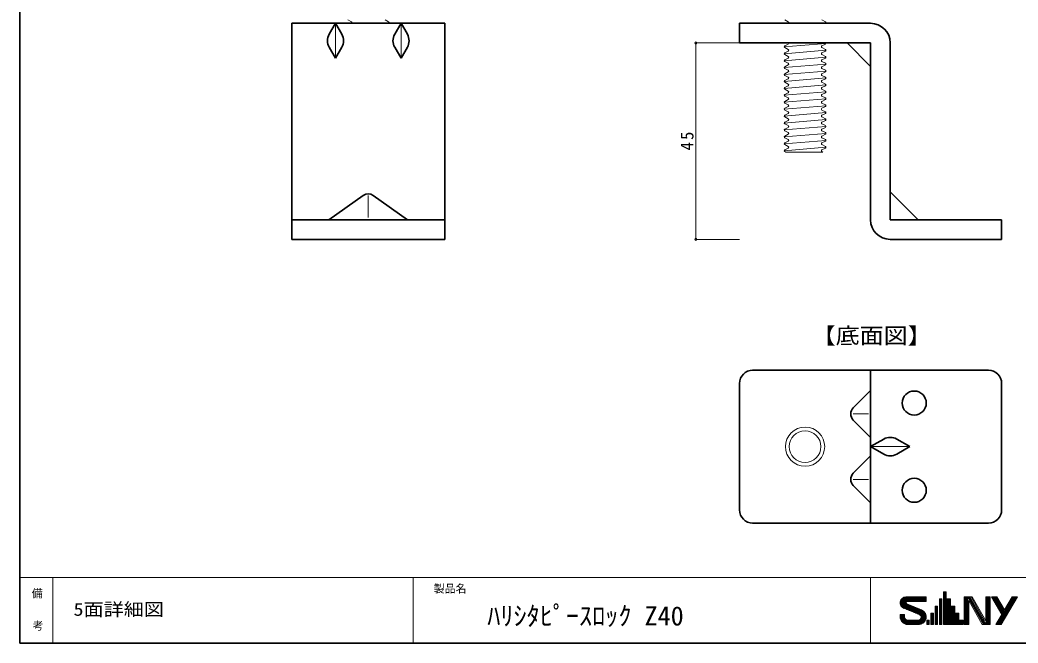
# Model space of a CAD drawing. Units: millimetres, scale not verified. Extents: x -405 to 405, y -286 to 286.
# Drawn here: x 15.5 to 244, y 11 to 153.8 of the extents above; entities that cross this region are included whole.
import ezdxf
from ezdxf.enums import TextEntityAlignment as Align

# ---------------------------------------------------------------- set-up
doc = ezdxf.new("R2010")
doc.units = ezdxf.units.MM
doc.header["$PDMODE"] = 32
doc.header["$PDSIZE"] = 0.5
for name, color, linetype, lineweight in [('1-1_本体', 7, 'Continuous', 35), ('1-2_ボルト', 4, 'Continuous', 18), ('1-8_寸法', 4, 'Continuous', 18), ('F-0_枠図面', 4, 'Continuous', 18)]:
    doc.layers.add(name, color=color, linetype=linetype, lineweight=lineweight)
doc.layers.add('F-2_文字１', color=7, linetype='Continuous')
doc.layers.add('F-3_文字２', color=7, linetype='Continuous')
doc.styles.add('ＭＳ ゴシック', font='')
doc.styles.get('ＭＳ ゴシック').set_extended_font_data('MS Gothic')

msp = doc.modelspace()

# ---------------------------------------------------------------- linework, layer by layer
at = {"layer": '1-1_本体'}
for p, q in [((77.75, 153), (112.75, 153)), ((77.75, 153), (77.75, 103.5)), ((86.307, 150.5), (87.75, 153)), ((89.193, 150.5), (87.75, 153)), ((101.307, 150.5), (102.75, 153)), ((104.193, 150.5), (102.75, 153)), ((112.75, 153), (112.75, 103.5)), ((210.25, 153), (180.25, 153)), ((86.307, 147.5), (87.75, 145)), ((89.193, 147.5), (87.75, 145)), ((101.307, 147.5), (102.75, 145)), ((104.193, 147.5), (102.75, 145)), ((204.886, 148.5), (210.25, 143.136)), ((210.25, 108), (210.25, 148.5)), ((214.75, 148.5), (214.75, 108)), ((214.75, 114.364), (221.114, 108)), ((94.095, 113.547), (86.25, 108)), ((96.405, 113.547), (104.25, 108)), ((77.75, 108), (112.75, 108)), ((240.25, 108), (214.75, 108)), ((240.25, 108), (240.25, 103.5)), ((77.75, 103.5), (112.75, 103.5)), ((214.75, 103.5), (240.25, 103.5)), ((237.25, 73.5), (183.25, 73.5)), ((210.25, 73.5), (210.25, 38.5)), ((180.25, 41.5), (180.25, 70.5)), ((206.3, 64.914), (210.25, 68.864)), ((240.25, 70.5), (240.25, 41.5)), ((206.3, 62.086), (210.25, 58.136)), ((213.25, 57.732), (210.25, 56)), ((216.25, 57.732), (219.25, 56)), ((213.25, 54.268), (210.25, 56)), ((216.25, 54.268), (219.25, 56)), ((206.3, 49.914), (210.25, 53.864)), ((206.3, 47.086), (210.25, 43.136)), ((237.25, 38.5), (183.25, 38.5))]:
    msp.add_line(p, q, dxfattribs=at)
at = {"layer": '1-1_本体', "color": 4, "lineweight": 18}
for p, q in [((87.75, 153), (87.75, 145)), ((102.75, 149), (102.75, 153)), ((102.75, 149), (102.75, 145)), ((95.25, 113.547), (95.25, 108.5)), ((209.75, 63.5), (206.3, 63.5)), ((210.25, 56), (219.25, 56)), ((209.75, 48.5), (206.3, 48.5))]:
    msp.add_line(p, q, dxfattribs=at)
at = {"layer": '1-1_本体'}
msp.add_lwpolyline([(210.25, 148.5), (180.25, 148.5), (180.25, 153)], dxfattribs=at)
for centre in [(220.25, 66), (220.25, 46)]:
    msp.add_circle(centre, 2.75, dxfattribs=at)
for centre, radius, start, end in [((210.25, 148.5), 4.5, 0, 90), ((88.905, 149), 3, 150, 210), ((86.595, 149), 3, 330, 30), ((103.905, 149), 3, 150, 210), ((101.595, 149), 3, 330, 30), ((95.25, 111.914), 2, 54.73561, 125.26439), ((214.75, 108), 4.5, 180, 270), ((183.25, 70.5), 3, 90, 180), ((237.25, 70.5), 3, 0, 90), ((207.714, 63.5), 2, 135, 225), ((214.75, 55.134), 3, 60, 120), ((214.75, 56.866), 3, 240, 300), ((207.714, 48.5), 2, 135, 225), ((183.25, 41.5), 3, 180, 270), ((237.25, 41.5), 3, 270, 0)]:
    msp.add_arc(centre, radius, start, end, dxfattribs=at)
at = {"layer": '1-2_ボルト'}
for p, q in [((91.386, 153.365), (90.605, 153.772)), ((97.95, 153), (100.013, 153.172)), ((99.114, 153.772), (99.895, 153.365)), ((191.386, 153.365), (190.605, 153.772)), ((197.95, 153), (200.013, 153.172)), ((199.114, 153.772), (199.895, 153.365)), ((190.488, 147.616), (200.013, 148.409)), ((190.488, 146.028), (200.013, 146.822)), ((191.386, 148.216), (190.605, 147.809)), ((191.386, 147.015), (190.605, 147.422)), ((191.386, 146.628), (190.605, 146.222)), ((199.114, 147.809), (199.895, 148.216)), ((199.114, 147.422), (199.895, 147.015)), ((199.114, 146.222), (199.895, 146.628)), ((190.488, 144.441), (200.013, 145.234)), ((191.386, 145.428), (190.605, 145.835)), ((191.386, 145.041), (190.605, 144.634)), ((191.386, 143.84), (190.605, 144.247)), ((199.114, 145.835), (199.895, 145.428)), ((199.114, 144.634), (199.895, 145.041)), ((199.114, 144.247), (199.895, 143.84)), ((190.488, 142.853), (200.013, 143.647)), ((190.488, 141.266), (200.013, 142.059)), ((191.386, 143.453), (190.605, 143.047)), ((191.386, 142.253), (190.605, 142.66)), ((191.386, 141.866), (190.605, 141.459)), ((199.114, 143.047), (199.895, 143.453)), ((199.114, 142.66), (199.895, 142.253)), ((199.114, 141.459), (199.895, 141.866)), ((190.488, 139.678), (200.013, 140.472)), ((191.386, 140.665), (190.605, 141.072)), ((191.386, 140.278), (190.605, 139.872)), ((191.386, 139.078), (190.605, 139.485)), ((199.114, 141.072), (199.895, 140.665)), ((199.114, 139.872), (199.895, 140.278)), ((199.114, 139.485), (199.895, 139.078)), ((190.488, 138.091), (200.013, 138.884)), ((190.488, 136.503), (200.013, 137.297)), ((191.386, 138.691), (190.605, 138.284)), ((191.386, 137.49), (190.605, 137.897)), ((199.114, 138.284), (199.895, 138.691)), ((199.114, 137.897), (199.895, 137.49)), ((190.488, 134.916), (200.013, 135.709)), ((191.386, 137.103), (190.605, 136.697)), ((191.386, 135.903), (190.605, 136.31)), ((191.386, 135.516), (190.605, 135.109)), ((199.114, 136.697), (199.895, 137.103)), ((199.114, 136.31), (199.895, 135.903)), ((199.114, 135.109), (199.895, 135.516)), ((190.488, 133.328), (200.013, 134.122)), ((191.386, 134.315), (190.605, 134.722)), ((191.386, 133.928), (190.605, 133.522)), ((191.386, 132.728), (190.605, 133.135)), ((199.114, 134.722), (199.895, 134.315)), ((199.114, 133.522), (199.895, 133.928)), ((199.114, 133.135), (199.895, 132.728)), ((190.488, 131.741), (200.013, 132.534)), ((190.488, 130.153), (200.013, 130.947)), ((191.386, 132.341), (190.605, 131.934)), ((191.386, 131.14), (190.605, 131.547)), ((191.386, 130.753), (190.605, 130.347)), ((199.114, 131.934), (199.895, 132.341)), ((199.114, 131.547), (199.895, 131.14)), ((199.114, 130.347), (199.895, 130.753)), ((190.488, 128.566), (200.013, 129.359)), ((191.386, 129.553), (190.605, 129.96)), ((191.386, 129.166), (190.605, 128.759)), ((191.386, 127.965), (190.605, 128.372)), ((199.114, 129.96), (199.895, 129.553)), ((199.114, 128.759), (199.895, 129.166)), ((199.114, 128.372), (199.895, 127.965)), ((190.488, 126.978), (200.013, 127.772)), ((190.488, 125.391), (200.013, 126.184)), ((191.386, 127.578), (190.605, 127.172)), ((191.386, 126.378), (190.605, 126.785)), ((191.386, 125.991), (190.605, 125.584)), ((199.114, 127.172), (199.895, 127.578)), ((199.114, 126.785), (199.895, 126.378)), ((199.114, 125.584), (199.895, 125.991)), ((190.488, 123.803), (200.013, 124.597)), ((191.386, 124.79), (190.605, 125.197)), ((191.386, 124.403), (190.605, 123.997)), ((190.815, 123.5), (190.605, 123.61)), ((199.114, 125.197), (199.895, 124.79)), ((199.114, 123.997), (199.895, 124.403))]:
    msp.add_line(p, q, dxfattribs=at)
msp.add_lwpolyline([(199.114, 123.61), (199.324, 123.5), (190.815, 123.5)], dxfattribs=at)
for radius in [4.5, 3.641]:
    msp.add_circle((195.25, 56), radius, dxfattribs=at)
for centre, start, end in [((91.285, 153.172), 308.03348, 62.5), ((99.794, 153.172), 308.03348, 62.5), ((191.285, 153.172), 308.03348, 62.5), ((199.794, 153.172), 308.03348, 62.5), ((190.706, 147.616), 117.5, 242.5), ((191.285, 148.409), 297.5, 24.54287), ((191.285, 146.822), 297.5, 62.5), ((199.215, 147.616), 117.5, 242.5), ((199.794, 148.409), 297.5, 24.54287), ((199.794, 146.822), 297.5, 62.5), ((190.706, 146.028), 117.5, 242.5), ((190.706, 144.441), 117.5, 242.5), ((191.285, 145.234), 297.5, 62.5), ((199.215, 146.028), 117.5, 242.5), ((199.215, 144.441), 117.5, 242.5), ((199.794, 145.234), 297.5, 62.5), ((190.706, 142.853), 117.5, 242.5), ((191.285, 143.647), 297.5, 62.5), ((191.285, 142.059), 297.5, 62.5), ((199.215, 142.853), 117.5, 242.5), ((199.794, 143.647), 297.5, 62.5), ((199.794, 142.059), 297.5, 62.5), ((190.706, 141.266), 117.5, 242.5), ((190.706, 139.678), 117.5, 242.5), ((191.285, 140.472), 297.5, 62.5), ((199.215, 141.266), 117.5, 242.5), ((199.215, 139.678), 117.5, 242.5), ((199.794, 140.472), 297.5, 62.5), ((190.706, 138.091), 117.5, 242.5), ((191.285, 138.884), 297.5, 62.5), ((191.285, 137.297), 297.5, 62.5), ((199.215, 138.091), 117.5, 242.5), ((199.794, 138.884), 297.5, 62.5), ((199.794, 137.297), 297.5, 62.5), ((190.706, 136.503), 117.5, 242.5), ((190.706, 134.916), 117.5, 242.5), ((191.285, 135.709), 297.5, 62.5), ((199.215, 136.503), 117.5, 242.5), ((199.215, 134.916), 117.5, 242.5), ((199.794, 135.709), 297.5, 62.5), ((190.706, 133.328), 117.5, 242.5), ((191.285, 134.122), 297.5, 62.5), ((191.285, 132.534), 297.5, 62.5), ((199.215, 133.328), 117.5, 242.5), ((199.794, 134.122), 297.5, 62.5), ((199.794, 132.534), 297.5, 62.5), ((190.706, 131.741), 117.5, 242.5), ((190.706, 130.153), 117.5, 242.5), ((191.285, 130.947), 297.5, 62.5), ((199.215, 131.741), 117.5, 242.5), ((199.215, 130.153), 117.5, 242.5), ((199.794, 130.947), 297.5, 62.5), ((190.706, 128.566), 117.5, 242.5), ((191.285, 129.359), 297.5, 62.5), ((199.215, 128.566), 117.5, 242.5), ((199.794, 129.359), 297.5, 62.5), ((190.706, 126.978), 117.5, 242.5), ((191.285, 127.772), 297.5, 62.5), ((191.285, 126.184), 297.5, 62.5), ((199.215, 126.978), 117.5, 242.5), ((199.794, 127.772), 297.5, 62.5), ((199.794, 126.184), 297.5, 62.5), ((190.706, 125.391), 117.5, 242.5), ((190.706, 123.803), 117.5, 242.5), ((191.285, 124.597), 297.5, 62.5), ((199.215, 125.391), 117.5, 242.5), ((199.215, 123.803), 117.5, 242.5), ((199.794, 124.597), 297.5, 62.5)]:
    msp.add_arc(centre, 0.218, start, end, dxfattribs=at)
at = {"layer": '1-8_寸法'}
for p, q in [((170.25, 148.5), (170.25, 103.5)), ((170.25, 148.5), (180.25, 148.5)), ((170.25, 103.5), (180.25, 103.5))]:
    msp.add_line(p, q, dxfattribs=at)
for p in [(170.25, 148.5), (170.25, 103.5)]:
    msp.add_point(p, dxfattribs=at)
at = {"layer": 'F-0_枠図面', "color": 7, "lineweight": 35}
for p, q in [((15.5, 286), (15.5, 11)), ((15.5, 11), (405, 11))]:
    msp.add_line(p, q, dxfattribs=at)
at = {"layer": 'F-0_枠図面'}
for p, q in [((15.5, 26), (405, 26)), ((15.5, 26), (405, 26)), ((23, 26), (23, 11)), ((23, 26), (23, 11)), ((105.5, 26), (105.5, 11)), ((105.5, 26), (105.5, 11)), ((210.25, 26), (210.25, 11)), ((210.25, 26), (210.25, 11)), ((217.074, 20.606), (223.013, 20.606)), ((217.156, 20.817), (223.013, 20.817)), ((217.285, 21.028), (223.013, 21.028)), ((217.48, 21.239), (223.013, 21.239)), ((217.807, 21.45), (223.013, 21.45)), ((218.35, 21.572), (223.013, 21.572)), ((223.013, 20.539), (223.013, 21.572)), ((226.01, 21.106), (226.555, 21.106)), ((226.01, 15.244), (226.01, 21.106)), ((226.221, 15.244), (226.221, 21.106)), ((226.432, 15.244), (226.432, 21.106)), ((226.555, 15.244), (226.555, 21.106)), ((226.976, 22.771), (227.576, 22.771)), ((226.976, 15.244), (226.976, 22.771)), ((227.187, 15.244), (227.187, 22.771)), ((227.398, 15.244), (227.398, 22.771)), ((227.576, 21.106), (227.576, 22.771)), ((227.576, 21.106), (228.542, 21.106)), ((227.609, 15.244), (227.609, 21.106)), ((227.82, 15.244), (227.82, 21.106)), ((228.031, 15.244), (228.031, 21.106)), ((228.242, 15.244), (228.242, 21.106)), ((228.453, 15.244), (228.453, 21.106)), ((228.542, 19.485), (228.542, 21.106)), ((231.672, 21.572), (233.504, 21.572)), ((231.672, 15.244), (231.672, 21.572)), ((231.883, 15.244), (231.883, 21.572)), ((232.094, 15.244), (232.094, 21.572)), ((232.305, 15.244), (232.305, 21.572)), ((232.51, 21.596), (236.078, 15.244)), ((232.516, 15.244), (232.516, 21.572)), ((232.738, 15.244), (232.738, 20.759)), ((232.738, 20.759), (235.836, 15.244)), ((232.766, 21.572), (236.319, 15.244)), ((233.008, 21.572), (236.562, 15.244)), ((233.25, 21.572), (236.718, 15.395)), ((233.504, 21.572), (236.602, 16.056)), ((236.602, 16.056), (236.602, 21.572)), ((236.602, 21.572), (237.668, 21.572)), ((236.824, 15.244), (236.824, 21.572)), ((237.035, 15.244), (237.035, 21.572)), ((237.246, 15.244), (237.246, 21.572)), ((237.457, 15.244), (237.457, 21.572)), ((237.668, 15.244), (237.668, 21.572)), ((237.901, 21.572), (239.14, 21.572)), ((237.901, 21.572), (240.278, 17.566)), ((238.146, 21.572), (240.53, 17.555)), ((238.391, 21.572), (240.653, 17.762)), ((238.637, 21.572), (240.776, 17.968)), ((238.882, 21.572), (240.898, 18.175)), ((239.14, 21.572), (240.898, 18.61)), ((239.158, 15.244), (242.914, 21.572)), ((239.403, 15.244), (243.16, 21.572)), ((239.649, 15.244), (243.405, 21.572)), ((239.894, 15.244), (243.65, 21.572)), ((240.139, 15.244), (243.896, 21.572)), ((240.898, 18.61), (242.656, 21.572)), ((242.656, 21.572), (243.896, 21.572)), ((217.018, 20.184), (218.359, 20.184)), ((217.029, 20.395), (218.387, 20.395)), ((217.041, 19.973), (218.572, 19.973)), ((217.098, 19.762), (219.08, 19.762)), ((217.196, 19.551), (219.588, 19.551)), ((217.345, 19.34), (220.097, 19.34)), ((217.574, 19.129), (220.605, 19.129)), ((217.851, 18.974), (221.384, 17.509)), ((217.985, 18.918), (221.114, 18.918)), ((218.493, 18.707), (221.622, 18.707)), ((218.525, 19.992), (221.945, 18.574)), ((218.608, 20.539), (223.013, 20.539)), ((219.002, 18.497), (222.107, 18.497)), ((219.51, 18.286), (222.412, 18.286)), ((225.045, 15.244), (225.045, 19.485)), ((225.045, 19.485), (225.588, 19.485)), ((225.256, 15.244), (225.256, 19.485)), ((225.466, 15.244), (225.466, 19.485)), ((225.588, 15.244), (225.588, 19.485)), ((228.542, 19.485), (229.508, 19.485)), ((228.664, 15.244), (228.664, 19.485)), ((228.875, 15.244), (228.875, 19.485)), ((229.086, 15.244), (229.086, 19.485)), ((229.297, 15.244), (229.297, 19.485)), ((229.508, 17.864), (229.508, 19.485)), ((217.018, 17.575), (218.05, 17.575)), ((217.018, 16.976), (217.018, 17.575)), ((217.019, 17.442), (218.051, 17.442)), ((217.019, 17.231), (218.051, 17.231)), ((217.019, 17.02), (218.051, 17.02)), ((217.026, 16.809), (218.064, 16.809)), ((217.059, 16.598), (218.146, 16.598)), ((217.121, 16.387), (218.348, 16.387)), ((217.213, 16.176), (222.818, 16.176)), ((218.05, 16.942), (218.05, 17.575)), ((218.716, 16.276), (221.25, 16.276)), ((220.019, 18.075), (222.619, 18.075)), ((220.527, 17.864), (222.767, 17.864)), ((221.036, 17.653), (222.875, 17.653)), ((221.52, 17.442), (222.949, 17.442)), ((221.54, 16.387), (222.91, 16.387)), ((221.725, 17.231), (222.994, 17.231)), ((221.733, 16.598), (222.971, 16.598)), ((221.804, 17.02), (223.012, 17.02)), ((221.806, 16.809), (223.005, 16.809)), ((223.113, 15.244), (223.113, 16.243)), ((223.113, 16.243), (223.657, 16.243)), ((223.289, 15.244), (223.289, 16.243)), ((223.5, 15.244), (223.5, 16.243)), ((223.657, 15.244), (223.657, 16.243)), ((224.079, 17.864), (224.623, 17.864)), ((224.079, 15.244), (224.079, 17.864)), ((224.29, 15.244), (224.29, 17.864)), ((224.501, 15.244), (224.501, 17.864)), ((224.623, 15.244), (224.623, 17.864)), ((229.508, 17.864), (230.473, 17.864)), ((229.508, 15.244), (229.508, 17.864)), ((229.719, 15.244), (229.719, 17.864)), ((229.929, 15.244), (229.929, 17.864)), ((230.14, 15.244), (230.14, 17.864)), ((230.351, 15.244), (230.351, 17.864)), ((230.473, 16.243), (230.473, 17.864)), ((230.473, 16.243), (231.439, 16.243)), ((230.562, 15.244), (230.562, 16.243)), ((230.773, 15.244), (230.773, 16.243)), ((230.984, 15.244), (230.984, 16.243)), ((231.195, 15.244), (231.195, 16.243)), ((231.406, 15.244), (231.406, 16.243)), ((231.439, 15.244), (231.439, 16.243)), ((238.9, 15.244), (240.278, 17.566)), ((217.343, 15.965), (222.688, 15.965)), ((217.522, 15.754), (222.51, 15.754)), ((217.776, 15.543), (222.255, 15.543)), ((218.202, 15.332), (221.829, 15.332)), ((218.75, 15.244), (221.425, 15.244)), ((223.113, 15.244), (223.657, 15.244)), ((224.079, 15.244), (224.623, 15.244)), ((225.045, 15.244), (225.588, 15.244)), ((226.01, 15.244), (226.555, 15.244)), ((226.976, 15.244), (231.439, 15.244)), ((231.672, 15.244), (232.738, 15.244)), ((235.836, 15.244), (237.668, 15.244)), ((238.9, 15.244), (240.139, 15.244))]:
    msp.add_line(p, q, dxfattribs=at)
at = {"layer": 'F-0_枠図面', "color": 7, "lineweight": 35}
msp.add_lwpolyline([(15.5, 286), (15.5, 11), (405, 11)], dxfattribs=at)
at = {"layer": 'F-0_枠図面'}
for centre, radius, start, end in [((218.368, 20.221), 1.35, 90.76968, 251.60579), ((218.634, 20.255), 0.284, 92.62549, 247.52919), ((221.282, 16.975), 1.731, 269.93188, 67.46921), ((218.75, 16.976), 1.732, 179.99979, 270.00009), ((218.716, 16.942), 0.666, 179.99979, 270.00009), ((221.182, 16.908), 0.632, 267.5421, 69.85329)]:
    msp.add_arc(centre, radius, start, end, dxfattribs=at)

# ---------------------------------------------------------------- texts
at = {"layer": '1-8_寸法', "color": 3, "style": 'ＭＳ ゴシック', "width": 1.1}
msp.add_text('【底面図】', height=3.666, dxfattribs=at).set_placement((196.75, 78.5), align=Align.BOTTOM_LEFT)
at = {"layer": '1-8_寸法', "color": 7, "insert": (169.75, 123.875), "char_height": 2.933, "attachment_point": 7, "rotation": 90, "style": 'ＭＳ ゴシック'}
msp.add_mtext('\\T1.27;\\W0.95;45', dxfattribs=at)
at = {"layer": 'F-2_文字１', "style": 'ＭＳ ゴシック'}
for s, p in [('備', (18.211, 20.913)), ('備', (18.211, 20.913)), ('製品名', (110.227, 21.998)), ('製品名', (110.227, 21.998)), ('考', (18.39, 13.49)), ('考', (18.39, 13.49))]:
    msp.add_text(s, height=1.833, dxfattribs=at).set_placement(p, align=Align.BOTTOM_LEFT)
at = {"layer": 'F-3_文字２', "style": 'ＭＳ ゴシック', "width": 1.15}
msp.add_text('5面詳細図', height=2.933, dxfattribs=at).set_placement((27.764, 16.368), align=Align.BOTTOM_LEFT)
at = {"layer": 'F-3_文字２', "style": 'ＭＳ ゴシック'}
msp.add_text('ﾊﾘｼﾀﾋﾟｰｽﾛｯｸ Z40', height=4.399, dxfattribs=at).set_placement((122.501, 13.709), align=Align.BOTTOM_LEFT)

doc.saveas('drawing.dxf')
